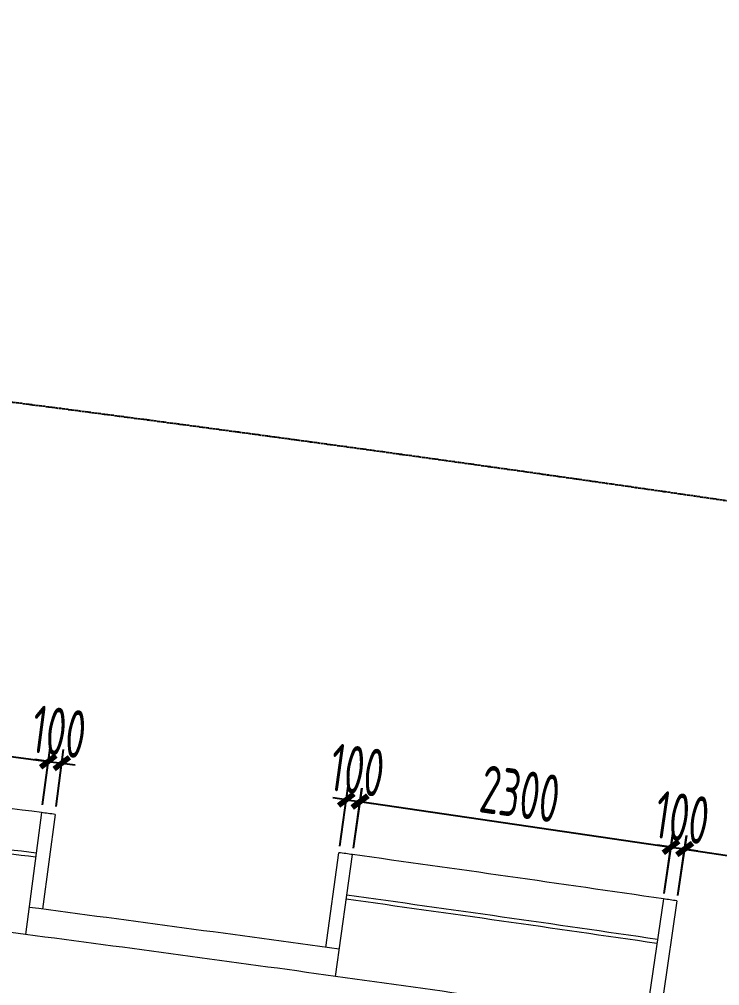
# Model space of a CAD drawing. Header units: millimetres. Extents: x 11677979 to 24947533, y -12764720 to -6308891.
# Drawn here: x 11820293 to 11825424, y -6377825 to -6370751 of the extents above; entities that cross this region are included whole.
import ezdxf

# ---------------------------------------------------------------- set-up
doc = ezdxf.new("R2010")
doc.units = ezdxf.units.MM
doc.header["$LTSCALE"] = 10
for name, pattern in [('A2-RG-AXIS$0$CENTER', [2, 1.25, -0.25, 0.25, -0.25]), ('A2-RG-AXIS$0$DOTE', [2.42, 2, -0.2, 0.02, -0.2]), ('A2-RI-F4$0$A2-RG-AXIS$0$CENTER', [2, 1.25, -0.25, 0.25, -0.25]), ('A2-RI-F4$0$A2-RG-AXIS$0$DOTE', [2.42, 2, -0.2, 0.02, -0.2]), ('A2-RI-F4$0$DOT2', [0.125, 0, -0.125])]:
    doc.linetypes.add(name, pattern=pattern)
for name, color, linetype in [('A2-RB-F4$0$A-DIMS-100', 1, 'Continuous'), ('A2-RG-AXIS$0$A-DIMS-100', 1, 'Continuous'), ('A2-RG-AXIS$0$A-GRID', 1, 'A2-RG-AXIS$0$CENTER'), ('A2-RI-F4$0$A2-RB-F4$0$A-DIMS-100', 1, 'Continuous'), ('A2-RI-F4$0$A2-RG-AXIS$0$A-DIMS-100', 1, 'Continuous'), ('A2-RI-F4$0$A2-RG-AXIS$0$A-GRID', 1, 'A2-RI-F4$0$A2-RG-AXIS$0$CENTER')]:
    doc.layers.add(name, color=color, linetype=linetype)
for name, color, linetype, lineweight in [('A2-RI-F4$0$A-FLOR-OTLN', 4, 'A2-RI-F4$0$DOT2', 5), ('A2-RI-F4$0$A-GLAZ', 140, 'Continuous', 5), ('A2-RI-F4$0$A-WALL', 7, 'Continuous', 5)]:
    doc.layers.add(name, color=color, linetype=linetype, lineweight=lineweight)
doc.styles.add('A2-RB-F4$0$XD2008', font='hzs.shx', dxfattribs={"width": 0.7, "bigfont": 'hztxt.shx'})
doc.styles.add('A2-RG-AXIS$0$XD2008', font='hzs.shx', dxfattribs={"width": 0.7, "bigfont": 'hztxt.shx'})
doc.styles.add('A2-RI-F4$0$A2-RB-F4$0$XD2008', font='hzs.shx', dxfattribs={"width": 0.7, "bigfont": 'hztxt.shx'})
doc.styles.add('A2-RI-F4$0$A2-RG-AXIS$0$XD2008', font='hzs.shx', dxfattribs={"width": 0.7, "bigfont": 'hztxt.shx'})
doc.dimstyles.new('A2-RB-F4$0$XD100$0', dxfattribs={"dimscale": 100, "dimtxt": 3.5, "dimasz": 1, "dimexe": 1, "dimexo": 2, "dimgap": 0.5, "dimtad": 1, "dimdec": 0, "dimdsep": 46, "dimtxsty": 'A2-RB-F4$0$XD2008', "dimblk1": 'A2-RB-F4$0$_ArchTick', "dimblk2": 'A2-RB-F4$0$_ArchTick', "dimsah": 1, "dimcen": 2.5, "dimclrt": 4, "dimaunit": 1, "dimadec": 0, "dimazin": 0, "dimtfac": 1, "dimtdec": 0, "dimtix": 1, "dimtmove": 1, "dimatfit": 3, "dimfxl": 0, "dimtolj": 1, "dimtzin": 0, "dimarcsym": 0})
doc.dimstyles.new('A2-RG-AXIS$0$XD150', dxfattribs={"dimscale": 300, "dimtxt": 2.5, "dimasz": 1.5, "dimexe": 1, "dimexo": 2, "dimgap": 0.5, "dimtad": 1, "dimdec": 0, "dimdsep": 46, "dimtxsty": 'A2-RG-AXIS$0$XD2008', "dimcen": 2.5, "dimclrt": 4, "dimaunit": 1, "dimadec": 3, "dimazin": 0, "dimtfac": 1, "dimtdec": 0, "dimtmove": 2, "dimatfit": 3, "dimfxl": 0, "dimtolj": 1, "dimtzin": 0, "dimarcsym": 0})
doc.dimstyles.new('A2-RI-F4$0$A2-RB-F4$0$XD100$0', dxfattribs={"dimscale": 100, "dimtxt": 3.5, "dimasz": 1, "dimexe": 1, "dimexo": 2, "dimgap": 0.5, "dimtad": 1, "dimdec": 0, "dimdsep": 46, "dimtxsty": 'A2-RI-F4$0$A2-RB-F4$0$XD2008', "dimblk1": 'A2-RI-F4$0$A2-RB-F4$0$_ArchTick', "dimblk2": 'A2-RI-F4$0$A2-RB-F4$0$_ArchTick', "dimsah": 1, "dimcen": 2.5, "dimclrt": 4, "dimaunit": 1, "dimadec": 0, "dimazin": 0, "dimtfac": 1, "dimtdec": 0, "dimtix": 1, "dimtmove": 1, "dimatfit": 3, "dimfxl": 0, "dimtolj": 1, "dimtzin": 0, "dimarcsym": 0})
doc.dimstyles.new('A2-RI-F4$0$A2-RG-AXIS$0$XD150', dxfattribs={"dimscale": 300, "dimtxt": 2.5, "dimasz": 1.5, "dimexe": 1, "dimexo": 2, "dimgap": 0.5, "dimtad": 1, "dimdec": 0, "dimdsep": 46, "dimtxsty": 'A2-RI-F4$0$A2-RG-AXIS$0$XD2008', "dimcen": 2.5, "dimclrt": 4, "dimaunit": 1, "dimadec": 3, "dimazin": 0, "dimtfac": 1, "dimtdec": 0, "dimtmove": 2, "dimatfit": 3, "dimfxl": 0, "dimtolj": 1, "dimtzin": 0, "dimarcsym": 0})

# ---------------------------------------------------------------- blocks, each defined once
blk = doc.blocks.new('A2-RB-F4$0$_ArchTick')
at = {"color": 0, "linetype": 'ByBlock', "const_width": 0.4}
blk.add_lwpolyline([(-0.5, -0.5), (0.5, 0.5)], dxfattribs=at)
blk = doc.blocks.new('*D81')
at = {"layer": 'A2-RB-F4$0$A-DIMS-100', "color": 0, "lineweight": -2, "transparency": 16777216}
for p, q in [((11825117, -6377164.5), (11825183.5, -6376725.7)), ((11825168.5, -6376824.6), (11826775.6, -6377068.1)), ((11826724.1, -6377408.1), (11826790.6, -6376969.2))]:
    blk.add_line(p, q, dxfattribs=at)
at = {"layer": 'Defpoints', "color": 0, "transparency": 16777216}
for p in [(11826775.6, -6377068.1), (11825087, -6377362.3), (11826694.1, -6377605.8)]:
    blk.add_point(p, dxfattribs=at)
at = {"layer": 'A2-RB-F4$0$A-DIMS-100', "color": 0, "lineweight": -2, "transparency": 16777216, "xscale": 100, "yscale": 100, "zscale": 100}
for p, rotation in [((11825168.5, -6376824.6), 171.3829294760177), ((11826775.6, -6377068.1), 351.3829294760176)]:
    blk.add_blockref('A2-RB-F4$0$_ArchTick', p, dxfattribs=dict(at, rotation=rotation))
at = {"layer": 'A2-RB-F4$0$A-DIMS-100', "color": 4, "transparency": 16777216, "insert": (11826005.8, -6376723.9), "char_height": 350, "attachment_point": 5, "rotation": 351.38293, "style": 'A2-RB-F4$0$XD2008'}
blk.add_mtext('\\A1;1625', dxfattribs=at)
blk = doc.blocks.new('*D93')
at = {"layer": 'A2-RB-F4$0$A-DIMS-100', "color": 0, "lineweight": -2, "transparency": 16777216}
for p, q in [((11818778.6, -6376277), (11818833.8, -6375860.7)), ((11818820.6, -6375959.8), (11820505.7, -6376183)), ((11820463.7, -6376500.3), (11820518.8, -6376083.9))]:
    blk.add_line(p, q, dxfattribs=at)
at = {"layer": 'Defpoints', "color": 0, "transparency": 16777216}
for p in [(11820505.7, -6376183), (11818752.3, -6376475.3), (11820437.4, -6376698.5)]:
    blk.add_point(p, dxfattribs=at)
at = {"layer": 'A2-RB-F4$0$A-DIMS-100', "color": 0, "lineweight": -2, "transparency": 16777216, "xscale": 100, "yscale": 100, "zscale": 100}
for p, rotation in [((11818820.6, -6375959.8), 172.453595593204), ((11820505.7, -6376183), 352.4535955932041)]:
    blk.add_blockref('A2-RB-F4$0$_ArchTick', p, dxfattribs=dict(at, rotation=rotation))
at = {"layer": 'A2-RB-F4$0$A-DIMS-100', "color": 4, "transparency": 16777216, "insert": (11819692.7, -6375848.4), "char_height": 350, "attachment_point": 5, "rotation": 352.4536, "style": 'A2-RB-F4$0$XD2008'}
blk.add_mtext('\\A1;1700', dxfattribs=at)
blk = doc.blocks.new('*D94')
at = {"layer": 'A2-RB-F4$0$A-DIMS-100', "color": 0, "lineweight": -2, "transparency": 16777216}
for p, q in [((11820463.4, -6376500.2), (11820518.2, -6376083.8)), ((11820562.6, -6376513.3), (11820617.3, -6376096.8)), ((11820505.1, -6376183), (11820406, -6376169.9)), ((11820505.1, -6376183), (11820604.3, -6376196)), ((11820604.3, -6376196), (11820703.4, -6376209))]:
    blk.add_line(p, q, dxfattribs=at)
at = {"layer": 'Defpoints', "color": 0, "transparency": 16777216}
for p in [(11820604.3, -6376196), (11820437.4, -6376698.5), (11820536.5, -6376711.6)]:
    blk.add_point(p, dxfattribs=at)
at = {"layer": 'A2-RB-F4$0$A-DIMS-100', "color": 0, "lineweight": -2, "transparency": 16777216, "xscale": 100, "yscale": 100, "zscale": 100}
for p, rotation in [((11820505.1, -6376183), 352.5157586343491), ((11820604.3, -6376196), 172.5157586343491)]:
    blk.add_blockref('A2-RB-F4$0$_ArchTick', p, dxfattribs=dict(at, rotation=rotation))
at = {"layer": 'A2-RB-F4$0$A-DIMS-100', "color": 4, "transparency": 16777216, "insert": (11820584, -6375966.4), "char_height": 350, "attachment_point": 5, "rotation": 352.51576, "style": 'A2-RB-F4$0$XD2008'}
blk.add_mtext('\\A1;100', dxfattribs=at)
blk = doc.blocks.new('*D95')
at = {"layer": 'A2-RB-F4$0$A-DIMS-100', "color": 0, "lineweight": -2, "transparency": 16777216}
for p, q in [((11822641.2, -6376803.8), (11822702.2, -6376364.2)), ((11822740.3, -6376817.5), (11822801.2, -6376377.9)), ((11822688.4, -6376463.2), (11822589.4, -6376449.5)), ((11822688.4, -6376463.2), (11822787.5, -6376477)), ((11822787.5, -6376477), (11822886.5, -6376490.7))]:
    blk.add_line(p, q, dxfattribs=at)
at = {"layer": 'Defpoints', "color": 0, "transparency": 16777216}
for p in [(11822787.5, -6376477), (11822613.7, -6377001.9), (11822712.8, -6377015.6)]:
    blk.add_point(p, dxfattribs=at)
at = {"layer": 'A2-RB-F4$0$A-DIMS-100', "color": 0, "lineweight": -2, "transparency": 16777216, "xscale": 100, "yscale": 100, "zscale": 100}
for p, rotation in [((11822688.4, -6376463.2), 352.1047227938466), ((11822787.5, -6376477), 172.1047227938466)]:
    blk.add_blockref('A2-RB-F4$0$_ArchTick', p, dxfattribs=dict(at, rotation=rotation))
at = {"layer": 'A2-RB-F4$0$A-DIMS-100', "color": 4, "transparency": 16777216, "insert": (11822768.9, -6376247.2), "char_height": 350, "attachment_point": 5, "rotation": 352.10472, "style": 'A2-RB-F4$0$XD2008'}
blk.add_mtext('\\A1;100', dxfattribs=at)
blk = doc.blocks.new('*D96')
at = {"layer": 'A2-RB-F4$0$A-DIMS-100', "color": 0, "lineweight": -2, "transparency": 16777216}
for p, q in [((11822741.7, -6376817.7), (11822805.8, -6376378.6)), ((11822791.3, -6376477.5), (11825067.6, -6376809.9)), ((11825018, -6377150.1), (11825082.1, -6376710.9))]:
    blk.add_line(p, q, dxfattribs=at)
at = {"layer": 'Defpoints', "color": 0, "transparency": 16777216}
for p in [(11825067.6, -6376809.9), (11822712.8, -6377015.6), (11824989.1, -6377348)]:
    blk.add_point(p, dxfattribs=at)
at = {"layer": 'A2-RB-F4$0$A-DIMS-100', "color": 0, "lineweight": -2, "transparency": 16777216, "xscale": 100, "yscale": 100, "zscale": 100}
for p, rotation in [((11822791.3, -6376477.5), 171.6932167698824), ((11825067.6, -6376809.9), 351.6932167698824)]:
    blk.add_blockref('A2-RB-F4$0$_ArchTick', p, dxfattribs=dict(at, rotation=rotation))
at = {"layer": 'A2-RB-F4$0$A-DIMS-100', "color": 4, "transparency": 16777216, "insert": (11823962, -6376421.1), "char_height": 350, "attachment_point": 5, "rotation": 351.69322, "style": 'A2-RB-F4$0$XD2008'}
blk.add_mtext('\\A1;2300', dxfattribs=at)
blk = doc.blocks.new('*D97')
at = {"layer": 'A2-RB-F4$0$A-DIMS-100', "color": 0, "lineweight": -2, "transparency": 16777216}
for p, q in [((11825017, -6377149.9), (11825081.1, -6376710.8)), ((11825115.9, -6377164.4), (11825180.1, -6376725.2)), ((11825066.7, -6376809.7), (11824967.7, -6376795.3)), ((11825066.7, -6376809.7), (11825165.6, -6376824.2)), ((11825165.6, -6376824.2), (11825264.6, -6376838.6))]:
    blk.add_line(p, q, dxfattribs=at)
at = {"layer": 'Defpoints', "color": 0, "transparency": 16777216}
for p in [(11825165.6, -6376824.2), (11824988.1, -6377347.8), (11825087, -6377362.3)]:
    blk.add_point(p, dxfattribs=at)
at = {"layer": 'A2-RB-F4$0$A-DIMS-100', "color": 0, "lineweight": -2, "transparency": 16777216, "xscale": 100, "yscale": 100, "zscale": 100}
for p, rotation in [((11825066.7, -6376809.7), 351.6932167695755), ((11825165.6, -6376824.2), 171.6932167695755)]:
    blk.add_blockref('A2-RB-F4$0$_ArchTick', p, dxfattribs=dict(at, rotation=rotation))
at = {"layer": 'A2-RB-F4$0$A-DIMS-100', "color": 4, "transparency": 16777216, "insert": (11825148.6, -6376594.3), "char_height": 350, "attachment_point": 5, "rotation": 351.69322, "style": 'A2-RB-F4$0$XD2008'}
blk.add_mtext('\\A1;100', dxfattribs=at)
blk = doc.blocks.new('A2-RG-AXIS$0$_ArchTick')
at = {"color": 0, "linetype": 'ByBlock', "const_width": 0.4}
blk.add_lwpolyline([(-0.5, -0.5), (0.5, 0.5)], dxfattribs=at)
blk = doc.blocks.new('*D421')
at = {"layer": 'A2-RG-AXIS$0$A-DIMS-100', "color": 0, "lineweight": -2, "ltscale": 3, "transparency": 16777216}
for p, q in [((11753069.6, -6371597.8), (11752455, -6363872.2)), ((11854555.5, -6379587.6), (11856371.5, -6372053.4))]:
    blk.add_line(p, q, dxfattribs=at)
blk.add_arc((11778730.7, -6694178.7), 331200, 76.448663, 94.548266, dxfattribs=at)
at = {"layer": 'Defpoints', "color": 0, "ltscale": 3, "transparency": 16777216}
for p in [(11822064.9, -6365825.9), (11753093.4, -6371896.8), (11854485.2, -6379879.3), (11778730.7, -6694178.7)]:
    blk.add_point(p, dxfattribs=at)
at = {"layer": 'A2-RG-AXIS$0$A-DIMS-100', "color": 0, "lineweight": -2, "ltscale": 3, "transparency": 16777216, "xscale": 150, "yscale": 150, "zscale": 150}
for p, rotation in [((11752466.9, -6364021.7), 184.5482656226652), ((11856336.3, -6372199.2), 346.4486630674553)]:
    blk.add_blockref('A2-RG-AXIS$0$_ArchTick', p, dxfattribs=dict(at, rotation=rotation))
at = {"layer": 'A2-RG-AXIS$0$A-DIMS-100', "color": 4, "ltscale": 3, "transparency": 16777216, "insert": (11804748.6, -6363703.1), "char_height": 375, "attachment_point": 5, "rotation": 355.49846, "style": 'A2-RG-AXIS$0$XD2008'}
blk.add_mtext('\\A1;18°5\'59"', dxfattribs=at)
blk = doc.blocks.new('A2-RI-F4$0$Bay 1')
at = {"layer": 'A2-RI-F4$0$A-FLOR-OTLN', "linetype": 'Continuous'}
for radius, end in [(320350, 93.622485), (319450, 93.519662)]:
    blk.add_arc((19611.4, -318847.5), radius, 93.211108, end, dxfattribs=at)
at = {"layer": 'A2-RI-F4$0$A-GLAZ'}
for radius in [320050, 320020]:
    blk.add_arc((19611.4, -318847.5), radius, 93.211108, 93.519662, dxfattribs=at)
at = {"layer": 'A2-RI-F4$0$A-WALL'}
for p, q in [((1666.9, 999.6), (1717.4, 101)), ((1766.8, 1005.2), (1806, 306.3)), ((-728.8, 856.2), (-684.6, 157.6)), ((-629, 862.5), (-36.8, 598.9)), ((-36.8, 598.9), (0, 0))]:
    blk.add_line(p, q, dxfattribs=at)
for start, end in [(93.193223, 93.211108), (93.622485, 93.64037)]:
    blk.add_arc((19611.4, -318847.5), 320350, start, end, dxfattribs=at)
blk = doc.blocks.new('A2-RI-F4$0$Bay 2')
at = {"layer": 'A2-RI-F4$0$A-FLOR-OTLN', "linetype": 'Continuous'}
for radius in [320350, 319450]:
    blk.add_arc((15603.1, -319068.7), radius, 92.388185, 92.799647, dxfattribs=at)
at = {"layer": 'A2-RI-F4$0$A-GLAZ'}
for radius in [320050, 320020]:
    blk.add_arc((15603.1, -319068.7), radius, 92.388185, 92.799647, dxfattribs=at)
at = {"layer": 'A2-RI-F4$0$A-WALL'}
for p, q in [((2254.2, 1003), (2291.7, 103.8)), ((2354.1, 1007.2), (2383.3, 307.8)), ((-109.6, 194.9), (-143.8, 894)), ((0, 0), (-44, 898.9))]:
    blk.add_line(p, q, dxfattribs=at)
for start, end in [(92.3703, 92.388185), (92.799647, 92.817532)]:
    blk.add_arc((15603.1, -319068.7), 320350, start, end, dxfattribs=at)
blk = doc.blocks.new('A2-RI-F4$0$A2-RB-F4$0$_ArchTick')
at = {"color": 0, "linetype": 'ByBlock', "const_width": 0.4}
blk.add_lwpolyline([(-0.5, -0.5), (0.5, 0.5)], dxfattribs=at)
blk = doc.blocks.new('*D606')
at = {"layer": 'A2-RI-F4$0$A2-RB-F4$0$A-DIMS-100', "color": 0, "lineweight": -2, "transparency": 16777216}
for p, q in [((11825117, -6377164.5), (11825183.5, -6376725.7)), ((11825168.5, -6376824.6), (11826775.6, -6377068.1)), ((11826724.1, -6377408.1), (11826790.6, -6376969.2))]:
    blk.add_line(p, q, dxfattribs=at)
at = {"layer": 'Defpoints', "color": 0, "transparency": 16777216}
for p in [(11826775.6, -6377068.1), (11825087, -6377362.3), (11826694.1, -6377605.8)]:
    blk.add_point(p, dxfattribs=at)
at = {"layer": 'A2-RI-F4$0$A2-RB-F4$0$A-DIMS-100', "color": 0, "lineweight": -2, "transparency": 16777216, "xscale": 100, "yscale": 100, "zscale": 100}
for p, rotation in [((11825168.5, -6376824.6), 171.3829294760177), ((11826775.6, -6377068.1), 351.3829294760176)]:
    blk.add_blockref('A2-RI-F4$0$A2-RB-F4$0$_ArchTick', p, dxfattribs=dict(at, rotation=rotation))
at = {"layer": 'A2-RI-F4$0$A2-RB-F4$0$A-DIMS-100', "color": 4, "transparency": 16777216, "insert": (11826005.8, -6376723.9), "char_height": 350, "attachment_point": 5, "rotation": 351.38293, "style": 'A2-RI-F4$0$A2-RB-F4$0$XD2008'}
blk.add_mtext('\\A1;1625', dxfattribs=at)
blk = doc.blocks.new('*D618')
at = {"layer": 'A2-RI-F4$0$A2-RB-F4$0$A-DIMS-100', "color": 0, "lineweight": -2, "transparency": 16777216}
for p, q in [((11818778.6, -6376277), (11818833.8, -6375860.7)), ((11818820.6, -6375959.8), (11820505.7, -6376183)), ((11820463.7, -6376500.3), (11820518.8, -6376083.9))]:
    blk.add_line(p, q, dxfattribs=at)
at = {"layer": 'Defpoints', "color": 0, "transparency": 16777216}
for p in [(11820505.7, -6376183), (11818752.3, -6376475.3), (11820437.4, -6376698.5)]:
    blk.add_point(p, dxfattribs=at)
at = {"layer": 'A2-RI-F4$0$A2-RB-F4$0$A-DIMS-100', "color": 0, "lineweight": -2, "transparency": 16777216, "xscale": 100, "yscale": 100, "zscale": 100}
for p, rotation in [((11818820.6, -6375959.8), 172.453595593204), ((11820505.7, -6376183), 352.4535955932041)]:
    blk.add_blockref('A2-RI-F4$0$A2-RB-F4$0$_ArchTick', p, dxfattribs=dict(at, rotation=rotation))
at = {"layer": 'A2-RI-F4$0$A2-RB-F4$0$A-DIMS-100', "color": 4, "transparency": 16777216, "insert": (11819692.7, -6375848.4), "char_height": 350, "attachment_point": 5, "rotation": 352.4536, "style": 'A2-RI-F4$0$A2-RB-F4$0$XD2008'}
blk.add_mtext('\\A1;1700', dxfattribs=at)
blk = doc.blocks.new('*D619')
at = {"layer": 'A2-RI-F4$0$A2-RB-F4$0$A-DIMS-100', "color": 0, "lineweight": -2, "transparency": 16777216}
for p, q in [((11820463.4, -6376500.2), (11820518.2, -6376083.8)), ((11820562.6, -6376513.3), (11820617.3, -6376096.8)), ((11820505.1, -6376183), (11820406, -6376169.9)), ((11820505.1, -6376183), (11820604.3, -6376196)), ((11820604.3, -6376196), (11820703.4, -6376209))]:
    blk.add_line(p, q, dxfattribs=at)
at = {"layer": 'Defpoints', "color": 0, "transparency": 16777216}
for p in [(11820604.3, -6376196), (11820437.4, -6376698.5), (11820536.5, -6376711.6)]:
    blk.add_point(p, dxfattribs=at)
at = {"layer": 'A2-RI-F4$0$A2-RB-F4$0$A-DIMS-100', "color": 0, "lineweight": -2, "transparency": 16777216, "xscale": 100, "yscale": 100, "zscale": 100}
for p, rotation in [((11820505.1, -6376183), 352.5157586343491), ((11820604.3, -6376196), 172.5157586343491)]:
    blk.add_blockref('A2-RI-F4$0$A2-RB-F4$0$_ArchTick', p, dxfattribs=dict(at, rotation=rotation))
at = {"layer": 'A2-RI-F4$0$A2-RB-F4$0$A-DIMS-100', "color": 4, "transparency": 16777216, "insert": (11820584, -6375966.4), "char_height": 350, "attachment_point": 5, "rotation": 352.51576, "style": 'A2-RI-F4$0$A2-RB-F4$0$XD2008'}
blk.add_mtext('\\A1;100', dxfattribs=at)
blk = doc.blocks.new('*D620')
at = {"layer": 'A2-RI-F4$0$A2-RB-F4$0$A-DIMS-100', "color": 0, "lineweight": -2, "transparency": 16777216}
for p, q in [((11822641.2, -6376803.8), (11822702.2, -6376364.2)), ((11822740.3, -6376817.5), (11822801.2, -6376377.9)), ((11822688.4, -6376463.2), (11822589.4, -6376449.5)), ((11822688.4, -6376463.2), (11822787.5, -6376477)), ((11822787.5, -6376477), (11822886.5, -6376490.7))]:
    blk.add_line(p, q, dxfattribs=at)
at = {"layer": 'Defpoints', "color": 0, "transparency": 16777216}
for p in [(11822787.5, -6376477), (11822613.7, -6377001.9), (11822712.8, -6377015.6)]:
    blk.add_point(p, dxfattribs=at)
at = {"layer": 'A2-RI-F4$0$A2-RB-F4$0$A-DIMS-100', "color": 0, "lineweight": -2, "transparency": 16777216, "xscale": 100, "yscale": 100, "zscale": 100}
for p, rotation in [((11822688.4, -6376463.2), 352.1047227938466), ((11822787.5, -6376477), 172.1047227938466)]:
    blk.add_blockref('A2-RI-F4$0$A2-RB-F4$0$_ArchTick', p, dxfattribs=dict(at, rotation=rotation))
at = {"layer": 'A2-RI-F4$0$A2-RB-F4$0$A-DIMS-100', "color": 4, "transparency": 16777216, "insert": (11822768.9, -6376247.2), "char_height": 350, "attachment_point": 5, "rotation": 352.10472, "style": 'A2-RI-F4$0$A2-RB-F4$0$XD2008'}
blk.add_mtext('\\A1;100', dxfattribs=at)
blk = doc.blocks.new('*D621')
at = {"layer": 'A2-RI-F4$0$A2-RB-F4$0$A-DIMS-100', "color": 0, "lineweight": -2, "transparency": 16777216}
for p, q in [((11822741.7, -6376817.7), (11822805.8, -6376378.6)), ((11822791.3, -6376477.5), (11825067.6, -6376809.9)), ((11825018, -6377150.1), (11825082.1, -6376710.9))]:
    blk.add_line(p, q, dxfattribs=at)
at = {"layer": 'Defpoints', "color": 0, "transparency": 16777216}
for p in [(11825067.6, -6376809.9), (11822712.8, -6377015.6), (11824989.1, -6377348)]:
    blk.add_point(p, dxfattribs=at)
at = {"layer": 'A2-RI-F4$0$A2-RB-F4$0$A-DIMS-100', "color": 0, "lineweight": -2, "transparency": 16777216, "xscale": 100, "yscale": 100, "zscale": 100}
for p, rotation in [((11822791.3, -6376477.5), 171.6932167698824), ((11825067.6, -6376809.9), 351.6932167698824)]:
    blk.add_blockref('A2-RI-F4$0$A2-RB-F4$0$_ArchTick', p, dxfattribs=dict(at, rotation=rotation))
at = {"layer": 'A2-RI-F4$0$A2-RB-F4$0$A-DIMS-100', "color": 4, "transparency": 16777216, "insert": (11823962, -6376421.1), "char_height": 350, "attachment_point": 5, "rotation": 351.69322, "style": 'A2-RI-F4$0$A2-RB-F4$0$XD2008'}
blk.add_mtext('\\A1;2300', dxfattribs=at)
blk = doc.blocks.new('*D622')
at = {"layer": 'A2-RI-F4$0$A2-RB-F4$0$A-DIMS-100', "color": 0, "lineweight": -2, "transparency": 16777216}
for p, q in [((11825017, -6377149.9), (11825081.1, -6376710.8)), ((11825115.9, -6377164.4), (11825180.1, -6376725.2)), ((11825066.7, -6376809.7), (11824967.7, -6376795.3)), ((11825066.7, -6376809.7), (11825165.6, -6376824.2)), ((11825165.6, -6376824.2), (11825264.6, -6376838.6))]:
    blk.add_line(p, q, dxfattribs=at)
at = {"layer": 'Defpoints', "color": 0, "transparency": 16777216}
for p in [(11825165.6, -6376824.2), (11824988.1, -6377347.8), (11825087, -6377362.3)]:
    blk.add_point(p, dxfattribs=at)
at = {"layer": 'A2-RI-F4$0$A2-RB-F4$0$A-DIMS-100', "color": 0, "lineweight": -2, "transparency": 16777216, "xscale": 100, "yscale": 100, "zscale": 100}
for p, rotation in [((11825066.7, -6376809.7), 351.6932167695755), ((11825165.6, -6376824.2), 171.6932167695755)]:
    blk.add_blockref('A2-RI-F4$0$A2-RB-F4$0$_ArchTick', p, dxfattribs=dict(at, rotation=rotation))
at = {"layer": 'A2-RI-F4$0$A2-RB-F4$0$A-DIMS-100', "color": 4, "transparency": 16777216, "insert": (11825148.6, -6376594.3), "char_height": 350, "attachment_point": 5, "rotation": 351.69322, "style": 'A2-RI-F4$0$A2-RB-F4$0$XD2008'}
blk.add_mtext('\\A1;100', dxfattribs=at)
blk = doc.blocks.new('A2-RI-F4$0$A2-RG-AXIS$0$_ArchTick')
at = {"color": 0, "linetype": 'ByBlock', "const_width": 0.4}
blk.add_lwpolyline([(-0.5, -0.5), (0.5, 0.5)], dxfattribs=at)
blk = doc.blocks.new('*D946')
at = {"layer": 'A2-RI-F4$0$A2-RG-AXIS$0$A-DIMS-100', "color": 0, "lineweight": -2, "ltscale": 3, "transparency": 16777216}
for p, q in [((11753069.6, -6371597.8), (11752455, -6363872.2)), ((11854555.5, -6379587.6), (11856371.5, -6372053.4))]:
    blk.add_line(p, q, dxfattribs=at)
blk.add_arc((11778730.7, -6694178.7), 331200, 76.448663, 94.548266, dxfattribs=at)
at = {"layer": 'Defpoints', "color": 0, "ltscale": 3, "transparency": 16777216}
for p in [(11822064.9, -6365825.9), (11753093.4, -6371896.8), (11854485.2, -6379879.3), (11778730.7, -6694178.7)]:
    blk.add_point(p, dxfattribs=at)
at = {"layer": 'A2-RI-F4$0$A2-RG-AXIS$0$A-DIMS-100', "color": 0, "lineweight": -2, "ltscale": 3, "transparency": 16777216, "xscale": 150, "yscale": 150, "zscale": 150}
for p, rotation in [((11752466.9, -6364021.7), 184.5482656226652), ((11856336.3, -6372199.2), 346.4486630674553)]:
    blk.add_blockref('A2-RI-F4$0$A2-RG-AXIS$0$_ArchTick', p, dxfattribs=dict(at, rotation=rotation))
at = {"layer": 'A2-RI-F4$0$A2-RG-AXIS$0$A-DIMS-100', "color": 4, "ltscale": 3, "transparency": 16777216, "insert": (11804748.6, -6363703.1), "char_height": 375, "attachment_point": 5, "rotation": 355.49846, "style": 'A2-RI-F4$0$A2-RG-AXIS$0$XD2008'}
blk.add_mtext('\\A1;18°5\'59"', dxfattribs=at)
blk = doc.blocks.new('A2-RB-F4')
at = {"layer": 'A2-RB-F4$0$A-DIMS-100'}
for p1, p2, distance, picture, middle in [((11818752.3, -6376475.3), (11820437.4, -6376698.5), 520, '*D93', (11819692.7, -6375848.4)), ((11820437.4, -6376698.5), (11820536.5, -6376711.6), 520, '*D94', (11820584, -6375966.4)), ((11822613.7, -6377001.9), (11822712.8, -6377015.6), 543.8, '*D95', (11822768.9, -6376247.2)), ((11822712.8, -6377015.6), (11824989.1, -6377348), 543.8, '*D96', (11823962, -6376421.1)), ((11824988.1, -6377347.8), (11825087, -6377362.3), 543.8, '*D97', (11825148.6, -6376594.3)), ((11825087, -6377362.3), (11826694.1, -6377605.8), 543.8, '*D81', (11826005.8, -6376723.9))]:
    dim = blk.add_aligned_dim(p1=p1, p2=p2, distance=distance, dimstyle='A2-RB-F4$0$XD100$0', dxfattribs=at)
    dim.commit()
    dim.dimension.update_dxf_attribs({"geometry": picture, "text_midpoint": middle})
blk = doc.blocks.new('A2-RG-AXIS')
at = {"layer": 'A2-RG-AXIS$0$A-GRID', "linetype": 'A2-RG-AXIS$0$DOTE'}
for radius in [323300, 316700]:
    blk.add_arc((11778730.7, -6694178.7), radius, 75.589285, 95.407644, dxfattribs=at)
at = {"layer": 'A2-RG-AXIS$0$A-DIMS-100', "ltscale": 3}
dim = blk.add_angular_dim_3p(base=(11822064.9, -6365825.9), center=(11778730.7, -6694178.7), p1=(11854485.2, -6379879.3), p2=(11753093.4, -6371896.8), dimstyle='A2-RG-AXIS$0$XD150', override={"dimscale": 150, "dimasz": 1, "dimblk": 'A2-RG-AXIS$0$_ArchTick', "dimadec": 4}, dxfattribs=at)
dim.commit()
dim.dimension.update_dxf_attribs({"geometry": '*D421', "text_midpoint": (11804748.6, -6363703.1)})
blk = doc.blocks.new('A2-RI-F4$0$A2-RB-F4')
at = {"layer": 'A2-RI-F4$0$A2-RB-F4$0$A-DIMS-100'}
for p1, p2, distance, picture, middle in [((11818752.3, -6376475.3), (11820437.4, -6376698.5), 520, '*D618', (11819692.7, -6375848.4)), ((11820437.4, -6376698.5), (11820536.5, -6376711.6), 520, '*D619', (11820584, -6375966.4)), ((11822613.7, -6377001.9), (11822712.8, -6377015.6), 543.8, '*D620', (11822768.9, -6376247.2)), ((11822712.8, -6377015.6), (11824989.1, -6377348), 543.8, '*D621', (11823962, -6376421.1)), ((11824988.1, -6377347.8), (11825087, -6377362.3), 543.8, '*D622', (11825148.6, -6376594.3)), ((11825087, -6377362.3), (11826694.1, -6377605.8), 543.8, '*D606', (11826005.8, -6376723.9))]:
    dim = blk.add_aligned_dim(p1=p1, p2=p2, distance=distance, dimstyle='A2-RI-F4$0$A2-RB-F4$0$XD100$0', dxfattribs=at)
    dim.commit()
    dim.dimension.update_dxf_attribs({"geometry": picture, "text_midpoint": middle})
blk = doc.blocks.new('A2-RI-F4$0$A2-RG-AXIS')
at = {"layer": 'A2-RI-F4$0$A2-RG-AXIS$0$A-GRID', "linetype": 'A2-RI-F4$0$A2-RG-AXIS$0$DOTE'}
for radius in [323300, 316700]:
    blk.add_arc((11778730.7, -6694178.7), radius, 75.589285, 95.407644, dxfattribs=at)
at = {"layer": 'A2-RI-F4$0$A2-RG-AXIS$0$A-DIMS-100', "ltscale": 3}
dim = blk.add_angular_dim_3p(base=(11822064.9, -6365825.9), center=(11778730.7, -6694178.7), p1=(11854485.2, -6379879.3), p2=(11753093.4, -6371896.8), dimstyle='A2-RI-F4$0$A2-RG-AXIS$0$XD150', override={"dimscale": 150, "dimasz": 1, "dimblk": 'A2-RI-F4$0$A2-RG-AXIS$0$_ArchTick', "dimadec": 4}, dxfattribs=at)
dim.commit()
dim.dimension.update_dxf_attribs({"geometry": '*D946', "text_midpoint": (11804748.6, -6363703.1)})
blk = doc.blocks.new('A2-RI-F4')
at = {"layer": 'A2-RI-F4$0$A-WALL'}
for radius in [319650, 319450]:
    blk.add_arc((11778730.7, -6694178.7), radius, 82.104954, 82.516033, dxfattribs=at)
for name in ['A2-RI-F4$0$A2-RG-AXIS', 'A2-RI-F4$0$A2-RB-F4']:
    blk.add_blockref(name, (0, 0))
for name, p, rotation in [('A2-RI-F4$0$Bay 1', (11818632.4, -6377230.6), 349.3046493589527), ('A2-RI-F4$0$Bay 2', (11822610, -6377756.8), 349.3050313824452)]:
    blk.add_blockref(name, p, dxfattribs=dict(at, rotation=rotation))

msp = doc.modelspace()

# ---------------------------------------------------------------- block references
for name in ['A2-RI-F4', 'A2-RG-AXIS', 'A2-RB-F4']:
    msp.add_blockref(name, (0, 0))

doc.saveas('drawing.dxf')
